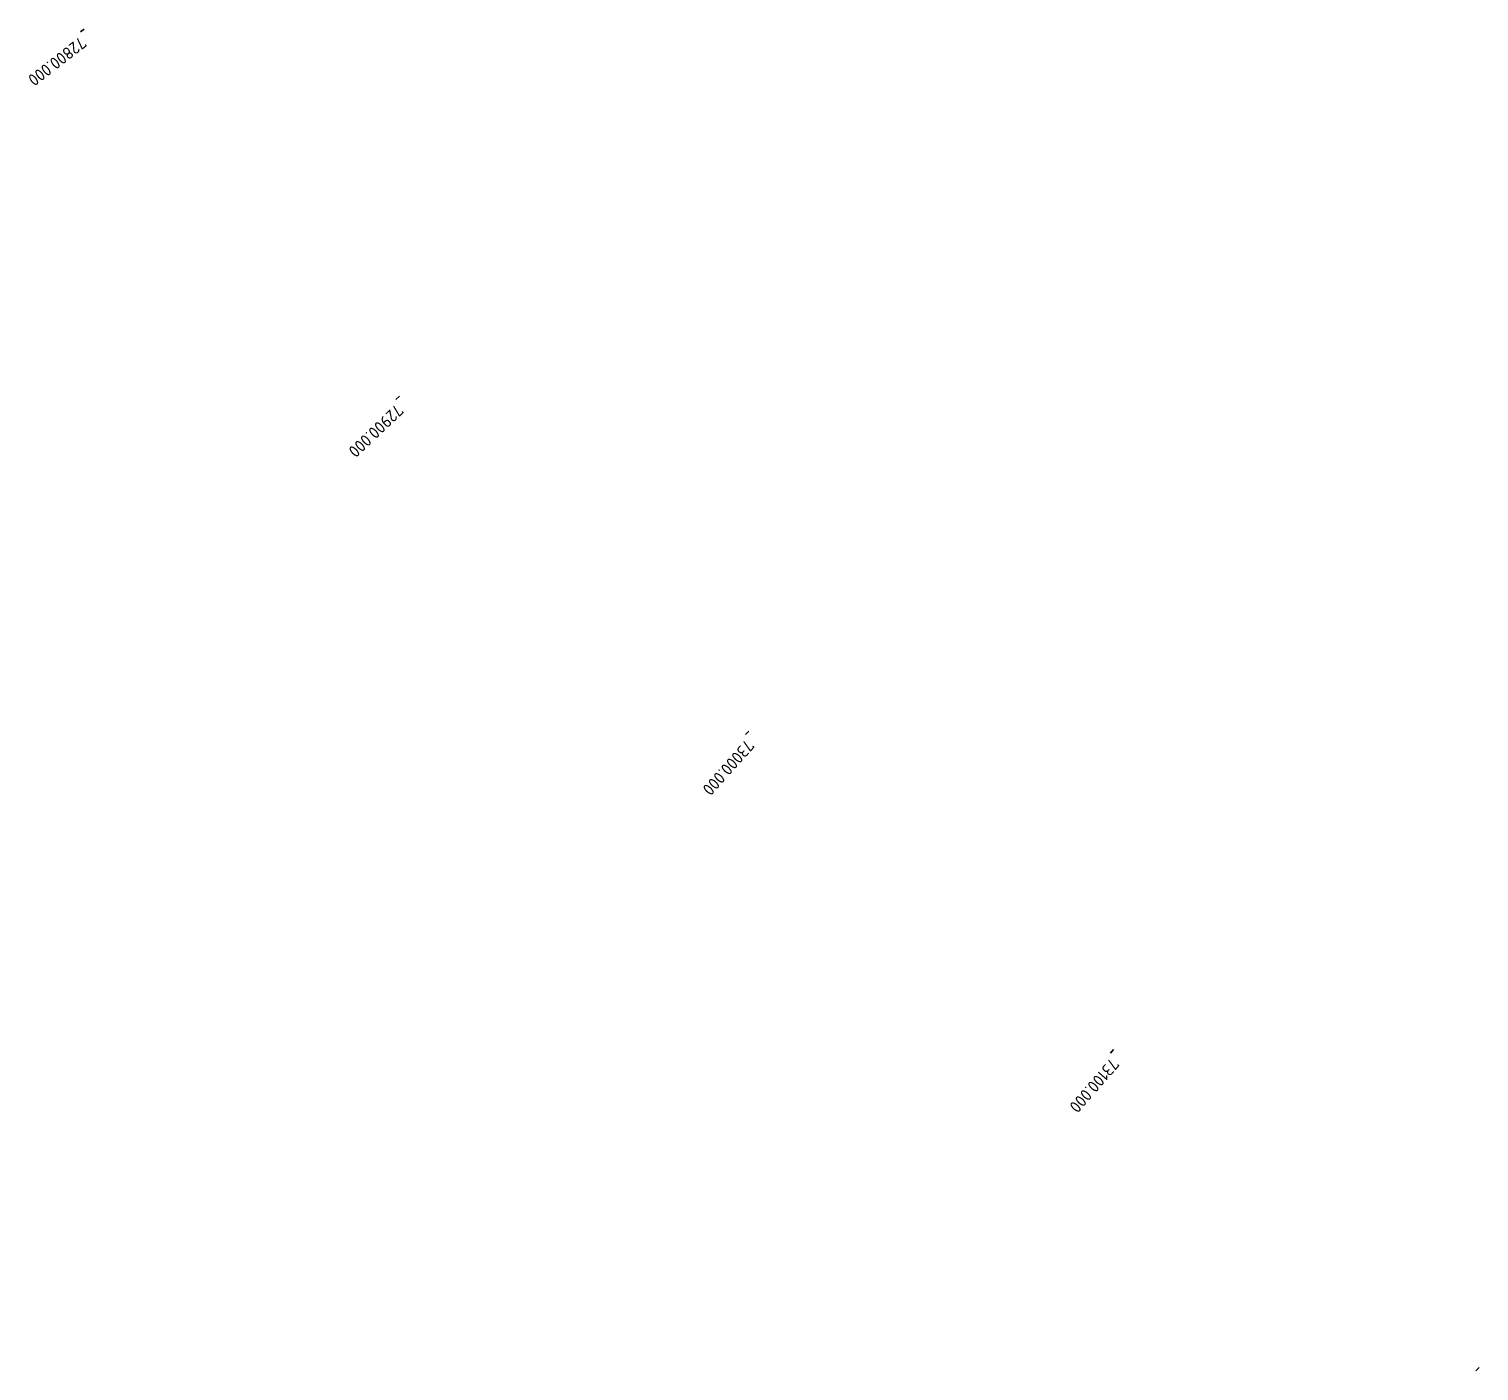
# Model space of a CAD drawing. Header units: metres. Extents: x 134219 to 139080, y 438661 to 444352.
# Drawn here: x 134219.2 to 134518.6, y 444074.7 to 444351.8 of the extents above; entities that cross this region are included whole.
import ezdxf

# ---------------------------------------------------------------- set-up
doc = ezdxf.new("R2010")
doc.units = ezdxf.units.M
doc.linetypes.add('13strp', pattern=[4, 1, -3])
doc.layers.add('Utd-ondergr-nw', color=8, linetype='13strp', lineweight=35)
doc.styles.add('alm a2ee v011$0$rtw_iso', font='NLCS-ISO.ttf')

msp = doc.modelspace()

# ---------------------------------------------------------------- linework, layer by layer
at = {"layer": 'Utd-ondergr-nw', "color": 7, "linetype": 'Continuous'}
for p, q in [((134230.6, 444351.75), (134229.81, 444351.14)), ((134295.7, 444275.97), (134294.97, 444275.28)), ((134367.82, 444206.81), (134367.16, 444206.06)), ((134443.15, 444141.04), (134442.49, 444140.29)), ((134518.61, 444075.42), (134517.95, 444074.67))]:
    msp.add_line(p, q, dxfattribs=at)

# ---------------------------------------------------------------- texts
at = {"layer": 'Utd-ondergr-nw', "color": 7, "style": 'alm a2ee v011$0$rtw_iso'}
for s, rotation, p in [('72800.000', 217.798, (134229.8, 444350.34)), ('72900.000', 223.5275, (134295.04, 444274.48)), ('73000.000', 228.3152, (134367.29, 444205.27)), ('73100.000', 228.9913, (134442.63, 444139.5))]:
    msp.add_text(s, height=2.5, rotation=rotation, dxfattribs=at).set_placement(p)

doc.saveas('drawing.dxf')
